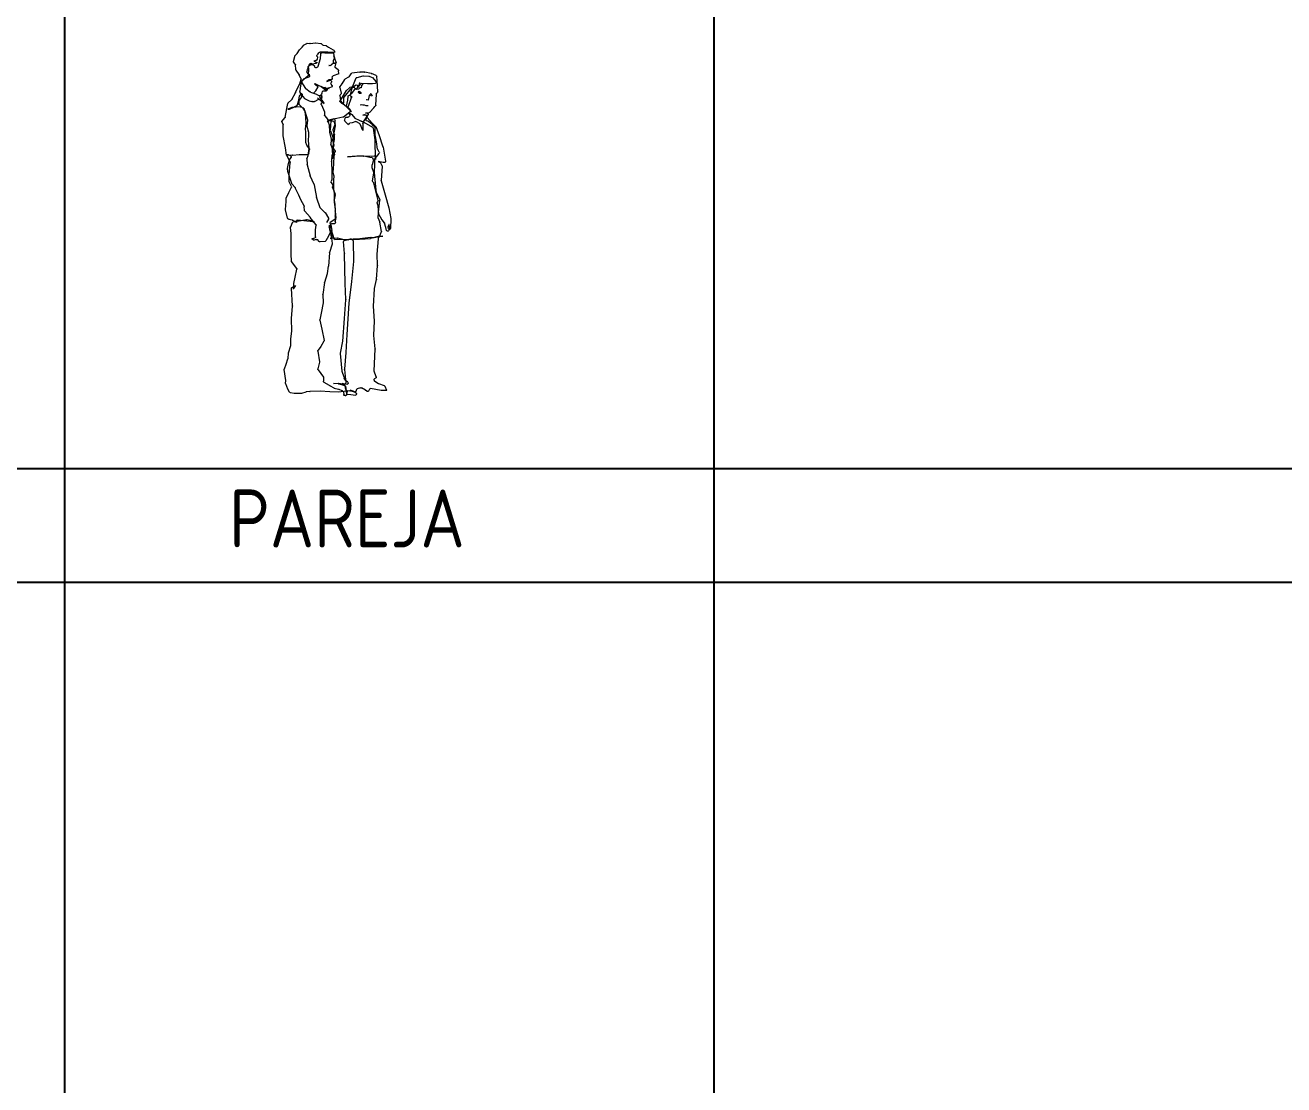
# Model space of a CAD drawing. Header units: millimetres. Extents: x 2198.5 to 2287.8, y 1208.8 to 1298.1.
# Drawn here: x 2231.86 to 2238.37, y 1281.89 to 1287.37 of the extents above; entities that cross this region are included whole.
import ezdxf

# ---------------------------------------------------------------- set-up
doc = ezdxf.new("R2010")
doc.units = ezdxf.units.MM
doc.layers.add('2', color=7, linetype='Continuous')
doc.layers.add('Amarillo', color=2, linetype='Continuous', lineweight=20)
doc.styles.add('ARCHQUICK', font='ARCHQUIK.SHX')

# ---------------------------------------------------------------- blocks, each defined once
blk = doc.blocks.new('Esc.hum-alzado02')
for p, q in [((0.0614, 1.6533), (0.052, 1.6465)), ((0.0764, 1.6559), (0.0637, 1.6543)), ((0.0848, 1.6627), (0.0792, 1.6573)), ((0.1103, 1.6672), (0.0876, 1.6641)), ((0.1369, 1.6633), (0.1118, 1.6672)), ((0.1504, 1.6646), (0.1382, 1.6633)), ((0.1652, 1.6579), (0.1532, 1.6641)), ((0.1738, 1.6467), (0.167, 1.6564)), ((0.0144, 1.5722), (0.0262, 1.6063)), ((0.0228, 1.5986), (0.0271, 1.6191)), ((0.0272, 1.5855), (0.023, 1.5956)), ((0.0238, 1.6285), (0.0239, 1.6222)), ((0.0239, 1.6222), (0.0251, 1.6229)), ((0.0299, 1.6348), (0.0265, 1.633)), ((0.0271, 1.6191), (0.0271, 1.6191)), ((0.0271, 1.6191), (0.0284, 1.6178)), ((0.0284, 1.6178), (0.0333, 1.6178)), ((0.0291, 1.6233), (0.0355, 1.6213)), ((0.0514, 1.6462), (0.03, 1.6348)), ((0.0333, 1.6178), (0.0677, 1.6183)), ((0.0374, 1.6211), (0.0551, 1.6226)), ((0.0554, 1.6226), (0.0785, 1.623)), ((0.068, 1.6183), (0.083, 1.6196)), ((0.0785, 1.623), (0.0913, 1.6231)), ((0.0884, 1.615), (0.0901, 1.5923)), ((0.0903, 1.5912), (0.1009, 1.5562)), ((0.0942, 1.6223), (0.0967, 1.6205)), ((0.0979, 1.6195), (0.1049, 1.6103)), ((0.1029, 1.5983), (0.1039, 1.5919)), ((0.1053, 1.6048), (0.1035, 1.6015)), ((0.1865, 1.6343), (0.1744, 1.646)), ((0.1981, 1.6173), (0.1871, 1.6335)), ((0.2084, 1.6056), (0.1985, 1.6168)), ((0.2153, 1.5788), (0.2095, 1.6034)), ((0.0033, 1.5228), (0.0043, 1.5363)), ((0.0063, 1.5399), (0.019, 1.5493)), ((0.0208, 1.5547), (0.0151, 1.575)), ((0.0151, 1.575), (0.0218, 1.5708)), ((0.024, 1.5701), (0.0323, 1.5692)), ((0.0277, 1.5755), (0.0276, 1.5836)), ((0.0375, 1.5639), (0.0292, 1.5719)), ((0.0353, 1.5677), (0.0421, 1.5609)), ((0.0498, 1.5612), (0.0402, 1.5626)), ((0.0484, 1.5602), (0.0498, 1.5612)), ((0.1033, 1.5533), (0.1084, 1.5505)), ((0.1199, 1.581), (0.1043, 1.5745)), ((0.1043, 1.5745), (0.1098, 1.5707)), ((0.1048, 1.5896), (0.1081, 1.5853)), ((0.1108, 1.5835), (0.1199, 1.581)), ((0.1117, 1.5699), (0.125, 1.5672)), ((0.1158, 1.5558), (0.1268, 1.5649)), ((0.1158, 1.555), (0.1158, 1.5558)), ((0.125, 1.5672), (0.1325, 1.5698)), ((0.125, 1.5672), (0.125, 1.5672)), ((0.1326, 1.5653), (0.1439, 1.5583)), ((0.1363, 1.5695), (0.139, 1.5682)), ((0.1414, 1.5656), (0.1503, 1.543)), ((0.1442, 1.5459), (0.1459, 1.5146)), ((0.146, 1.5526), (0.1444, 1.5477)), ((0.1506, 1.5419), (0.1521, 1.5308)), ((0.1887, 1.5182), (0.2031, 1.5389)), ((0.2039, 1.5415), (0.2052, 1.5633)), ((0.2066, 1.5665), (0.214, 1.5741)), ((-0.1778, 1.4638), (-0.1768, 1.4905)), ((-0.1768, 1.4909), (-0.1743, 1.5099)), ((-0.1714, 1.5138), (-0.1496, 1.5235)), ((-0.1627, 1.4952), (-0.1709, 1.4851)), ((-0.1677, 1.477), (-0.155, 1.4754)), ((-0.154, 1.5042), (-0.1624, 1.4955)), ((-0.1543, 1.4753), (-0.1309, 1.4757)), ((-0.1385, 1.511), (-0.1523, 1.5053)), ((-0.1484, 1.5239), (-0.1181, 1.5291)), ((-0.1118, 1.5118), (-0.1367, 1.5114)), ((-0.1309, 1.4757), (-0.1018, 1.4761)), ((-0.1174, 1.5292), (-0.0962, 1.5295)), ((-0.0821, 1.5052), (-0.1106, 1.5117)), ((-0.098, 1.4743), (-0.0836, 1.4575)), ((-0.0954, 1.5294), (-0.0572, 1.5241)), ((-0.0682, 1.4798), (-0.0787, 1.5024)), ((-0.0587, 1.4568), (-0.0681, 1.4796)), ((-0.0537, 1.5219), (-0.0442, 1.5075)), ((-0.0424, 1.5059), (-0.0255, 1.4966)), ((-0.0238, 1.495), (-0.0104, 1.4757)), ((-0.0103, 1.4755), (-0.0018, 1.4619)), ((0.0275, 1.5142), (0.0015, 1.5228)), ((0.0015, 1.5228), (0.0033, 1.5228)), ((0.0349, 1.5076), (0.0294, 1.513)), ((0.0334, 1.5013), (0.0349, 1.5076)), ((0.0344, 1.4676), (0.0393, 1.4735)), ((0.0349, 1.5076), (0.0349, 1.5076)), ((0.0396, 1.4794), (0.0376, 1.4824)), ((0.0414, 1.4952), (0.0384, 1.4951)), ((0.0409, 1.4901), (0.0438, 1.4906)), ((0.0521, 1.4953), (0.0414, 1.4952)), ((0.0453, 1.4911), (0.0475, 1.4922)), ((0.0459, 1.4907), (0.0521, 1.4953)), ((0.0585, 1.486), (0.0459, 1.4907)), ((0.0534, 1.4913), (0.0585, 1.486)), ((0.141, 1.5171), (0.1397, 1.5124)), ((0.1504, 1.5263), (0.1426, 1.5195)), ((0.1431, 1.5063), (0.1627, 1.5003)), ((0.1477, 1.5109), (0.1767, 1.4876)), ((0.1644, 1.4994), (0.1746, 1.491)), ((0.1758, 1.4802), (0.1705, 1.4708)), ((0.1764, 1.4872), (0.1764, 1.4828)), ((0.1785, 1.4845), (0.1831, 1.4551)), ((0.1858, 1.4757), (0.1799, 1.4971)), ((0.1802, 1.5006), (0.1883, 1.5175)), ((0.1988, 1.4492), (0.1862, 1.4749)), ((-0.179, 1.4375), (-0.1778, 1.4638)), ((-0.1756, 1.4325), (-0.1761, 1.4328)), ((-0.1727, 1.4263), (-0.1728, 1.428)), ((-0.1703, 1.3749), (-0.1727, 1.4261)), ((-0.0836, 1.4575), (-0.0853, 1.4634)), ((-0.0773, 1.4686), (-0.0582, 1.4526)), ((-0.0721, 1.4543), (-0.0697, 1.4582)), ((-0.0555, 1.4274), (-0.0719, 1.4486)), ((-0.0648, 1.4604), (-0.0492, 1.4582)), ((-0.0518, 1.4184), (-0.0596, 1.4139)), ((-0.0596, 1.4139), (-0.0562, 1.4118)), ((-0.0213, 1.4127), (-0.0579, 1.4555)), ((-0.0566, 1.4501), (-0.0495, 1.4241)), ((-0.0431, 1.42), (-0.054, 1.4261)), ((-0.0466, 1.457), (-0.0324, 1.4444)), ((-0.0388, 1.3988), (-0.0406, 1.4161)), ((-0.0314, 1.4433), (-0.0031, 1.3963)), ((-0.0013, 1.458), (-0.0084, 1.4316)), ((-0.0053, 1.4256), (-0.0051, 1.4255)), ((-0.0019, 1.4204), (-0.0041, 1.3975)), ((0.0324, 1.4623), (0.0334, 1.4658)), ((0.0495, 1.4569), (0.0324, 1.4623)), ((0.0572, 1.4462), (0.0523, 1.4546)), ((0.0689, 1.4571), (0.0572, 1.4499)), ((0.0572, 1.4499), (0.0616, 1.4427)), ((0.0586, 1.4445), (0.0689, 1.4571)), ((0.0645, 1.4409), (0.0588, 1.4446)), ((0.0601, 1.4517), (0.0689, 1.4589)), ((0.0675, 1.4481), (0.0601, 1.4517)), ((0.0616, 1.4427), (0.0851, 1.4625)), ((0.0851, 1.4625), (0.0675, 1.4481)), ((0.0713, 1.4418), (0.07, 1.441)), ((0.0941, 1.4144), (0.0725, 1.3845)), ((0.0812, 1.4331), (0.0788, 1.4395)), ((0.0827, 1.4282), (0.0813, 1.4328)), ((0.0819, 1.4117), (0.0822, 1.4155)), ((0.0912, 1.4199), (0.0843, 1.4258)), ((0.0911, 1.4182), (0.0941, 1.4144)), ((0.0941, 1.4144), (0.0941, 1.4144)), ((0.106, 1.4254), (0.0972, 1.4196)), ((0.1357, 1.4367), (0.107, 1.4259)), ((0.1574, 1.4524), (0.1369, 1.4373)), ((0.1702, 1.4704), (0.1585, 1.4536)), ((0.173, 1.4172), (0.1627, 1.4055)), ((0.1741, 1.4242), (0.1742, 1.4206)), ((0.1841, 1.4344), (0.1761, 1.4282)), ((0.1834, 1.4331), (0.1782, 1.4149)), ((0.1822, 1.4237), (0.181, 1.4261)), ((0.1823, 1.4237), (0.1822, 1.4237)), ((0.1825, 1.4324), (0.1834, 1.4331)), ((0.1831, 1.455), (0.186, 1.4393)), ((0.1901, 1.3991), (0.1873, 1.4194)), ((0.2053, 1.4337), (0.1989, 1.4489)), ((0.2229, 1.4013), (0.2055, 1.4332)), ((-0.1658, 1.3687), (-0.1688, 1.3715)), ((-0.1607, 1.3624), (-0.1654, 1.3683)), ((-0.1427, 1.342), (-0.1605, 1.3622)), ((-0.0325, 1.37), (-0.0555, 1.3432)), ((-0.0555, 1.3432), (-0.0339, 1.3654)), ((-0.0541, 1.4091), (-0.041, 1.3682)), ((-0.0422, 1.3632), (-0.0503, 1.3549)), ((-0.0326, 1.3699), (-0.0387, 1.3983)), ((-0.0171, 1.381), (-0.0316, 1.3708)), ((-0.0198, 1.3865), (-0.0201, 1.4096)), ((-0.0053, 1.3947), (-0.0162, 1.3819)), ((-0.004, 1.3901), (-0.0113, 1.383)), ((0.0847, 1.3774), (0.0704, 1.3446)), ((0.1035, 1.41), (0.0712, 1.3813)), ((0.0712, 1.3813), (0.0767, 1.3864)), ((0.0725, 1.3845), (0.0782, 1.3874)), ((0.0792, 1.3881), (0.1035, 1.41)), ((0.0851, 1.3828), (0.0852, 1.3795)), ((0.0992, 1.4019), (0.0853, 1.4067)), ((0.114, 1.3933), (0.0992, 1.4019)), ((0.0992, 1.4019), (0.0992, 1.4019)), ((0.1278, 1.3916), (0.1161, 1.3926)), ((0.1413, 1.3962), (0.13, 1.3919)), ((0.1608, 1.4041), (0.1415, 1.3962)), ((0.1585, 1.3341), (0.1638, 1.3566)), ((0.1734, 1.3635), (0.1631, 1.3487)), ((0.1665, 1.3599), (0.18, 1.3666)), ((0.1889, 1.3784), (0.174, 1.3643)), ((0.1791, 1.4104), (0.1891, 1.3983)), ((0.1826, 1.3671), (0.2032, 1.3657)), ((0.1902, 1.3952), (0.1904, 1.3821)), ((0.1963, 1.3785), (0.1903, 1.3983)), ((0.209, 1.3679), (0.1981, 1.3759)), ((0.2032, 1.3657), (0.2212, 1.3647)), ((0.2337, 1.3572), (0.21, 1.3674)), ((0.2228, 1.3643), (0.241, 1.3569)), ((0.2394, 1.3862), (0.224, 1.4)), ((0.241, 1.3569), (0.2358, 1.3568)), ((0.2459, 1.3601), (0.2409, 1.3835)), ((0.2538, 1.3177), (0.2459, 1.36)), ((-0.1292, 1.3182), (-0.1532, 1.2904)), ((-0.1532, 1.284), (-0.1356, 1.2991)), ((-0.1213, 1.3378), (-0.1396, 1.3404)), ((-0.1162, 1.3013), (-0.1337, 1.33)), ((-0.1333, 1.3002), (-0.127, 1.3015)), ((-0.1295, 1.3377), (-0.1213, 1.3378)), ((-0.1258, 1.312), (-0.1289, 1.3214)), ((-0.1257, 1.3262), (-0.1283, 1.3196)), ((-0.1254, 1.3278), (-0.119, 1.3295)), ((-0.1245, 1.3099), (-0.1245, 1.31)), ((-0.1099, 1.3285), (-0.1206, 1.3294)), ((-0.117, 1.3296), (-0.1099, 1.3285)), ((-0.1027, 1.3003), (-0.1111, 1.299)), ((-0.0896, 1.3068), (-0.1012, 1.3008)), ((-0.0942, 1.2888), (-0.0801, 1.2977)), ((-0.0745, 1.3131), (-0.0893, 1.3069)), ((-0.0759, 1.2983), (-0.0595, 1.293)), ((-0.0725, 1.3144), (-0.0733, 1.3138)), ((-0.0572, 1.3319), (-0.0718, 1.3151)), ((-0.0442, 1.3402), (-0.056, 1.3328)), ((-0.0515, 1.3497), (-0.0497, 1.3447)), ((-0.048, 1.3424), (-0.0184, 1.3194)), ((-0.0479, 1.3293), (-0.0442, 1.3402)), ((-0.0423, 1.3198), (-0.0467, 1.3241)), ((-0.0421, 1.2824), (-0.0254, 1.3008)), ((-0.032, 1.3184), (-0.0387, 1.3183)), ((-0.0243, 1.3056), (-0.0271, 1.3149)), ((-0.0163, 1.3184), (0.0125, 1.3128)), ((0.0128, 1.3128), (0.0219, 1.3116)), ((0.0245, 1.2963), (0.0198, 1.2814)), ((0.0206, 1.2873), (0.0204, 1.3048)), ((0.0222, 1.3116), (0.0312, 1.31)), ((0.0237, 1.3096), (0.0297, 1.3117)), ((0.0454, 1.3035), (0.0282, 1.2997)), ((0.0297, 1.3117), (0.0297, 1.3111)), ((0.0318, 1.3098), (0.0495, 1.3042)), ((0.0353, 1.3062), (0.0355, 1.3062)), ((0.0412, 1.3015), (0.043, 1.2578)), ((0.0581, 1.2978), (0.0489, 1.303)), ((0.0547, 1.3051), (0.049, 1.2842)), ((0.0511, 1.3034), (0.0581, 1.2978)), ((0.0548, 1.307), (0.0548, 1.3065)), ((0.0689, 1.3247), (0.0561, 1.3104)), ((0.07, 1.3426), (0.0702, 1.3281)), ((0.1491, 1.3042), (0.1528, 1.2782)), ((0.1625, 1.3474), (0.1493, 1.3064)), ((0.1559, 1.2902), (0.1569, 1.3165)), ((0.1569, 1.3168), (0.1584, 1.3334)), ((0.27, 1.2995), (0.2551, 1.3152)), ((0.2631, 1.2847), (0.27, 1.2995)), ((0.27, 1.2995), (0.27, 1.2995)), ((-0.1839, 1.2378), (-0.2036, 1.1801)), ((-0.1722, 1.2702), (-0.1839, 1.2379)), ((-0.1534, 1.2902), (-0.1711, 1.2719)), ((-0.1669, 1.2372), (-0.1673, 1.269)), ((-0.1665, 1.2133), (-0.1609, 1.2567)), ((-0.1657, 1.2728), (-0.1533, 1.2839)), ((-0.1608, 1.2572), (-0.1584, 1.2675)), ((-0.1561, 1.2707), (-0.116, 1.294)), ((-0.1085, 1.2895), (-0.1091, 1.2704)), ((-0.1091, 1.2702), (-0.1089, 1.2564)), ((-0.1089, 1.2564), (-0.0961, 1.2865)), ((-0.059, 1.2929), (-0.0478, 1.2906)), ((-0.0443, 1.2876), (-0.0421, 1.2824)), ((0.0196, 1.2789), (0.0327, 1.2126)), ((0.0298, 1.2614), (0.0209, 1.2857)), ((0.0234, 1.2149), (0.0231, 1.2368)), ((0.0234, 1.2385), (0.0299, 1.2581)), ((0.0427, 1.2558), (0.0283, 1.2169)), ((0.0462, 1.2489), (0.0393, 1.2153)), ((0.0489, 1.2833), (0.0463, 1.2495)), ((0.1453, 1.2468), (0.1455, 1.2333)), ((0.1527, 1.2762), (0.1455, 1.2481)), ((0.1594, 1.2623), (0.156, 1.2894)), ((0.1572, 1.2027), (0.1578, 1.2505)), ((0.1579, 1.2512), (0.1593, 1.2609)), ((0.2634, 1.2322), (0.2627, 1.2825)), ((-0.2038, 1.1794), (-0.2153, 1.1125)), ((-0.1783, 1.1697), (-0.1727, 1.2035)), ((-0.1727, 1.2035), (-0.167, 1.2363)), ((-0.1683, 1.1207), (-0.1665, 1.2127)), ((0.0333, 1.1697), (0.0236, 1.2139)), ((0.0271, 1.1896), (0.0304, 1.1674)), ((0.0326, 1.2102), (0.0272, 1.1917)), ((0.028, 1.2147), (0.0314, 1.1786)), ((0.0377, 1.1812), (0.0291, 1.1603)), ((0.0405, 1.19), (0.0379, 1.1816)), ((0.0392, 1.2139), (0.0408, 1.1918)), ((0.1413, 1.1719), (0.152, 1.1874)), ((0.1443, 1.1908), (0.1433, 1.174)), ((0.1471, 1.2107), (0.1444, 1.1912)), ((0.1455, 1.233), (0.1471, 1.2118)), ((0.1527, 1.1887), (0.1569, 1.2012)), ((0.253, 1.1751), (0.2633, 1.2312)), ((-0.1861, 1.1547), (-0.1788, 1.1682)), ((-0.1663, 1.1252), (-0.1856, 1.1492)), ((-0.1672, 1.1329), (-0.1683, 1.1207)), ((-0.1649, 1.0969), (-0.1652, 1.1221)), ((-0.1499, 1.1366), (-0.1619, 1.1374)), ((-0.1597, 1.1175), (-0.1569, 1.1255)), ((-0.1529, 1.1289), (-0.1418, 1.1304)), ((-0.0917, 1.1374), (-0.1496, 1.1366)), ((-0.1414, 1.1305), (-0.1141, 1.137)), ((-0.1128, 1.1371), (-0.0808, 1.1358)), ((-0.0368, 1.1333), (-0.0913, 1.1374)), ((-0.0807, 1.1358), (-0.0368, 1.1333)), ((0.0307, 1.1754), (0.0206, 1.1601)), ((0.0219, 1.1533), (0.0333, 1.1451)), ((0.0238, 1.1451), (0.0259, 1.1373)), ((0.0259, 1.1373), (0.0259, 1.1373)), ((0.0259, 1.1373), (0.0282, 1.1015)), ((0.0292, 1.1518), (0.0272, 1.1512)), ((0.0273, 1.1334), (0.0306, 1.1484)), ((0.0287, 1.1583), (0.029, 1.139)), ((0.0301, 1.1361), (0.0373, 1.1267)), ((0.0304, 1.1674), (0.0304, 1.1674)), ((0.0304, 1.1674), (0.0327, 1.1577)), ((0.0307, 1.1488), (0.0334, 1.1679)), ((0.0373, 1.1267), (0.0316, 1.1273)), ((0.0354, 1.1414), (0.0375, 1.1114)), ((0.1431, 1.1484), (0.1404, 1.1684)), ((0.1433, 1.173), (0.1481, 1.1396)), ((0.1499, 1.144), (0.1481, 1.144)), ((0.1484, 1.1386), (0.1529, 1.1263)), ((0.1873, 1.1446), (0.1499, 1.144)), ((0.1532, 1.1241), (0.1507, 1.0974)), ((0.2187, 1.1419), (0.1878, 1.1446)), ((0.2441, 1.1423), (0.2192, 1.1419)), ((0.2334, 1.1188), (0.2266, 1.131)), ((0.2289, 1.138), (0.2368, 1.1417)), ((0.2313, 1.1102), (0.2469, 1.1398)), ((0.2389, 1.1422), (0.2441, 1.1423)), ((0.2474, 1.1413), (0.253, 1.1751)), ((-0.2096, 1.1067), (-0.204, 1.1076)), ((-0.204, 1.1076), (-0.1808, 1.1111)), ((-0.1992, 1.0905), (-0.1952, 1.022)), ((-0.1922, 1.1046), (-0.1986, 1.0933)), ((-0.1808, 1.1111), (-0.19, 1.1067)), ((-0.1696, 0.9935), (-0.1644, 1.0609)), ((-0.1644, 1.0613), (-0.1649, 1.0969)), ((-0.1607, 1.0606), (-0.1526, 1.0821)), ((-0.1539, 1.0976), (-0.1596, 1.1142)), ((-0.1523, 1.0844), (-0.1536, 1.0965)), ((0.0282, 1.1015), (0.0299, 1.0779)), ((0.0299, 1.0777), (0.0318, 1.0619)), ((0.0375, 1.1108), (0.035, 1.0641)), ((0.035, 1.0638), (0.0355, 1.0285)), ((0.1505, 1.0966), (0.1371, 1.0438)), ((0.223, 1.0092), (0.2419, 1.0647)), ((0.236, 1.0497), (0.2308, 1.1074)), ((0.2383, 1.1029), (0.2338, 1.1178)), ((0.2435, 1.0785), (0.2384, 1.1025)), ((0.2421, 1.0656), (0.2435, 1.0769)), ((-0.1954, 1.0204), (-0.213, 0.9552)), ((-0.1807, 0.9295), (-0.1611, 1.0101)), ((-0.1548, 1.0191), (-0.161, 1.058)), ((-0.1585, 1.0134), (-0.1575, 1.0139)), ((0.026, 1.0422), (0.0275, 1.0264)), ((0.0316, 1.0597), (0.0263, 1.0442)), ((0.0275, 1.026), (0.0281, 0.984)), ((0.0389, 1.0131), (0.0314, 1.0007)), ((0.0358, 1.0269), (0.0394, 1.0175)), ((0.1187, 1.002), (0.1146, 0.985)), ((0.1296, 1.0258), (0.119, 1.0029)), ((0.1369, 1.0431), (0.1297, 1.026)), ((0.2076, 0.9898), (0.2221, 1.0077)), ((0.2242, 0.9945), (0.2346, 1.0157)), ((0.2351, 1.0177), (0.236, 1.0491)), ((-0.213, 0.955), (-0.2309, 0.8955)), ((-0.1883, 0.9335), (-0.1741, 0.963)), ((-0.1736, 0.9645), (-0.1697, 0.9932)), ((0.0194, 0.9556), (0.0242, 0.9329)), ((0.032, 0.9907), (0.0196, 0.9585)), ((0.0253, 0.9614), (0.0245, 0.9211)), ((0.0281, 0.9833), (0.0253, 0.9619)), ((0.0314, 0.9954), (0.0315, 0.9953)), ((0.107, 0.9423), (0.0912, 0.8965)), ((0.1146, 0.9847), (0.1072, 0.9431)), ((0.1813, 0.9328), (0.1902, 0.9545)), ((0.1904, 0.9548), (0.207, 0.9889)), ((0.2242, 0.9939), (0.2242, 0.9945)), ((0.2372, 0.9665), (0.2248, 0.9917)), ((0.2483, 0.9425), (0.2372, 0.9664)), ((-0.231, 0.895), (-0.2409, 0.8442)), ((-0.1819, 0.8743), (-0.1888, 0.9307)), ((-0.1847, 0.8643), (-0.181, 0.9035)), ((-0.1808, 0.9045), (-0.1769, 0.9175)), ((-0.1775, 0.9217), (-0.18, 0.9255)), ((0.0245, 0.9206), (0.0201, 0.8866)), ((0.0201, 0.8859), (0.0205, 0.857)), ((0.0215, 0.9112), (0.0202, 0.8801)), ((0.0243, 0.9312), (0.0216, 0.9116)), ((0.0899, 0.8945), (0.0679, 0.8736)), ((0.1632, 0.8824), (0.1645, 0.9016)), ((0.1652, 0.9037), (0.1811, 0.9323)), ((0.243, 0.8462), (0.2525, 0.8857)), ((0.249, 0.9243), (0.2488, 0.9405)), ((0.2526, 0.8873), (0.249, 0.9239)), ((-0.241, 0.8429), (-0.2384, 0.798)), ((-0.2106, 0.8241), (-0.199, 0.839)), ((-0.1986, 0.8395), (-0.1854, 0.8622)), ((-0.196, 0.7842), (-0.1894, 0.8279)), ((-0.189, 0.8293), (-0.1819, 0.8447)), ((-0.1814, 0.8469), (-0.1818, 0.8737)), ((0.0202, 0.8799), (0.0178, 0.8469)), ((0.0195, 0.8294), (0.019, 0.8263)), ((0.0193, 0.8452), (0.0196, 0.8303)), ((0.0205, 0.8564), (0.0194, 0.8458)), ((0.0198, 0.8425), (0.0447, 0.8239)), ((0.052, 0.8422), (0.0604, 0.8259)), ((0.067, 0.8725), (0.0521, 0.847)), ((0.1103, 0.8171), (0.1366, 0.8502)), ((0.1236, 0.8326), (0.1168, 0.8281)), ((0.1168, 0.8281), (0.137, 0.8302)), ((0.1515, 0.8396), (0.1253, 0.8333)), ((0.1368, 0.8504), (0.162, 0.8795)), ((0.137, 0.8302), (0.1973, 0.8366)), ((0.1794, 0.8353), (0.1535, 0.8396)), ((0.2161, 0.83), (0.1795, 0.8352)), ((0.2016, 0.8262), (0.2095, 0.8312)), ((0.2027, 0.8304), (0.2016, 0.8262)), ((0.2096, 0.8312), (0.2195, 0.8372)), ((0.2283, 0.8057), (0.22, 0.8268)), ((0.2211, 0.8378), (0.2376, 0.841)), ((0.2358, 0.8423), (0.2382, 0.8424)), ((0.2376, 0.841), (0.2358, 0.8423)), ((-0.2312, 0.8168), (-0.2338, 0.7966)), ((-0.2275, 0.8061), (-0.233, 0.8168)), ((-0.233, 0.8168), (-0.2312, 0.8168)), ((-0.233, 0.7933), (-0.2294, 0.7877)), ((-0.2286, 0.7969), (-0.2271, 0.8024)), ((-0.2204, 0.7893), (-0.2171, 0.803)), ((-0.2171, 0.8033), (-0.2114, 0.8225)), ((-0.1866, 0.7599), (-0.1957, 0.7815)), ((0.0239, 0.8205), (0.0372, 0.8207)), ((0.0389, 0.7925), (0.0264, 0.7507)), ((0.0305, 0.7594), (0.0461, 0.8011)), ((0.0386, 0.8076), (0.0358, 0.7893)), ((0.0358, 0.7893), (0.0389, 0.7925)), ((0.0451, 0.7904), (0.0377, 0.7517)), ((0.0447, 0.8239), (0.0389, 0.8086)), ((0.0422, 0.8163), (0.0451, 0.792)), ((0.048, 0.8041), (0.0439, 0.7816)), ((0.0443, 0.7785), (0.0519, 0.7631)), ((0.0447, 0.8239), (0.0447, 0.8239)), ((0.0464, 0.8029), (0.0462, 0.8132)), ((0.0462, 0.8132), (0.0479, 0.8062)), ((0.1124, 0.7926), (0.1093, 0.8133)), ((0.1117, 0.7595), (0.1124, 0.7917)), ((0.2257, 0.676), (0.226, 0.7748)), ((0.2261, 0.7752), (0.2286, 0.8034)), ((-0.1841, 0.7628), (-0.2022, 0.7626)), ((-0.2022, 0.7626), (-0.1789, 0.758)), ((-0.1824, 0.7526), (-0.1863, 0.7594)), ((-0.146, 0.7523), (-0.1827, 0.7626)), ((-0.1759, 0.6786), (-0.1818, 0.7505)), ((-0.1787, 0.758), (-0.1617, 0.7552)), ((-0.1609, 0.7551), (-0.1476, 0.7553)), ((-0.1472, 0.7553), (-0.1331, 0.7541)), ((-0.1206, 0.7494), (-0.1452, 0.7521)), ((-0.133, 0.7541), (-0.0831, 0.7486)), ((-0.094, 0.7484), (-0.1203, 0.7494)), ((-0.0391, 0.7461), (-0.094, 0.7484)), ((-0.0825, 0.7486), (-0.0645, 0.7489)), ((-0.0639, 0.7412), (-0.0656, 0.6438)), ((-0.0635, 0.7488), (-0.0413, 0.7444)), ((-0.055, 0.7493), (-0.0615, 0.7454)), ((-0.0227, 0.7425), (-0.0512, 0.7498)), ((-0.0399, 0.7443), (-0.016, 0.7464)), ((0.003, 0.748), (-0.0386, 0.7461)), ((-0.024, 0.6806), (-0.019, 0.7372)), ((-0.0151, 0.7465), (0.0087, 0.7529)), ((0.0213, 0.7472), (0.0035, 0.748)), ((0.0102, 0.753), (0.044, 0.7518)), ((0.0377, 0.7535), (0.0338, 0.7277)), ((0.0339, 0.7254), (0.0466, 0.6851)), ((0.044, 0.7518), (0.0347, 0.7527)), ((0.0377, 0.7517), (0.0377, 0.7535)), ((0.0519, 0.763), (0.0635, 0.7406)), ((0.0675, 0.7379), (0.0907, 0.7357)), ((0.0947, 0.7372), (0.1033, 0.746)), ((0.1083, 0.7473), (0.1186, 0.7442)), ((0.1287, 0.7498), (0.115, 0.7547)), ((0.1233, 0.7452), (0.1287, 0.7498)), ((-0.1782, 0.6248), (-0.1759, 0.6779)), ((-0.0265, 0.5407), (-0.024, 0.6802)), ((0.0468, 0.684), (0.0521, 0.6216)), ((0.2248, 0.6462), (0.2257, 0.6759)), ((-0.1729, 0.5607), (-0.1782, 0.6241)), ((-0.0656, 0.6432), (-0.0566, 0.5496)), ((0.0522, 0.6213), (0.0575, 0.5874)), ((0.207, 0.5704), (0.1989, 0.6074)), ((0.1998, 0.6115), (0.2238, 0.6433)), ((-0.1642, 0.517), (-0.1728, 0.5602)), ((-0.0566, 0.5495), (-0.044, 0.4495)), ((-0.0303, 0.4656), (-0.0265, 0.5405)), ((0.0577, 0.5867), (0.0706, 0.5455)), ((0.0708, 0.5447), (0.0777, 0.4891)), ((0.2221, 0.522), (0.2058, 0.5314)), ((0.2058, 0.5314), (0.2147, 0.517)), ((0.2136, 0.5413), (0.207, 0.5703)), ((0.2154, 0.514), (0.2137, 0.5405)), ((-0.1599, 0.4354), (-0.1641, 0.5163)), ((0.0778, 0.4883), (0.0766, 0.4516)), ((0.2154, 0.5144), (0.2154, 0.514)), ((0.2197, 0.436), (0.2246, 0.5173)), ((-0.1637, 0.3645), (-0.1599, 0.4349)), ((-0.044, 0.4492), (-0.0398, 0.3755)), ((-0.0228, 0.3776), (-0.0303, 0.4649)), ((0.0766, 0.4506), (0.0853, 0.4024)), ((0.2237, 0.3763), (0.2197, 0.4353)), ((-0.161, 0.2988), (-0.1637, 0.364)), ((-0.0398, 0.3754), (-0.0343, 0.3021)), ((-0.0163, 0.2713), (-0.0228, 0.3774)), ((0.0918, 0.3687), (0.0833, 0.3271)), ((0.0853, 0.4023), (0.0918, 0.3708)), ((0.2232, 0.3199), (0.2237, 0.3759)), ((-0.1663, 0.2346), (-0.161, 0.2981)), ((-0.0342, 0.302), (-0.0299, 0.2175)), ((0.0832, 0.327), (0.0719, 0.2741)), ((0.2268, 0.2809), (0.2232, 0.3194)), ((-0.0049, 0.2154), (-0.0163, 0.2706)), ((0.0725, 0.2705), (0.0874, 0.2458)), ((0.0877, 0.2453), (0.1004, 0.2286)), ((0.2273, 0.2514), (0.2269, 0.2805)), ((0.2384, 0.2169), (0.2275, 0.25)), ((-0.1618, 0.1318), (-0.1664, 0.234)), ((-0.0299, 0.2174), (-0.0239, 0.1395)), ((-0.0129, 0.1305), (-0.0048, 0.2139)), ((0.1014, 0.2248), (0.0932, 0.1745)), ((0.2407, 0.1887), (0.2386, 0.2157)), ((0.2487, 0.1634), (0.2409, 0.1876)), ((-0.171, 0.1037), (-0.1621, 0.1299)), ((-0.0239, 0.1387), (-0.029, 0.0753)), ((-0.0226, 0.1033), (-0.0132, 0.1292)), ((0.1003, 0.1372), (0.075, 0.1026)), ((0.0933, 0.1725), (0.1011, 0.1414)), ((0.2579, 0.1412), (0.2488, 0.163)), ((0.2517, 0.0869), (0.2583, 0.1387)), ((-0.2215, 0.0409), (-0.2136, 0.059)), ((-0.2106, 0.0618), (-0.1835, 0.0707)), ((-0.1823, 0.0713), (-0.1657, 0.0827)), ((-0.1653, 0.0962), (-0.1682, 0.0975)), ((-0.1637, 0.0855), (-0.1624, 0.0903)), ((-0.0392, 0.0784), (-0.0289, 0.0864)), ((-0.0137, 0.0715), (-0.0357, 0.0695)), ((-0.0153, 0.0733), (-0.028, 0.0568)), ((-0.0277, 0.0715), (-0.0273, 0.0711)), ((-0.0275, 0.088), (-0.0219, 0.0983)), ((-0.0255, 0.0617), (0.0046, 0.0716)), ((-0.0219, 0.0983), (-0.0225, 0.0996)), ((-0.0219, 0.0983), (-0.0219, 0.0983)), ((-0.0212, 0.0701), (-0.0153, 0.0733)), ((0.0028, 0.0748), (-0.0132, 0.0716)), ((0.0287, 0.0722), (0.0043, 0.0749)), ((0.0061, 0.0718), (0.0287, 0.0722)), ((0.0438, 0.0613), (0.0263, 0.0522)), ((0.0471, 0.0643), (0.0451, 0.0622)), ((0.0728, 0.0793), (0.0482, 0.0652)), ((0.0741, 0.0992), (0.0753, 0.0841)), ((0.241, 0.047), (0.2514, 0.0713)), ((0.2518, 0.0733), (0.2516, 0.0862)), ((-0.2215, 0.0409), (-0.1956, 0.0394)), ((-0.1943, 0.0395), (-0.1699, 0.0442)), ((-0.1699, 0.0442), (-0.1453, 0.0489)), ((-0.14, 0.0464), (-0.1352, 0.0377)), ((-0.1274, 0.0364), (-0.1219, 0.0414)), ((-0.121, 0.0421), (-0.1029, 0.0522)), ((-0.099, 0.0527), (-0.0831, 0.048)), ((-0.0799, 0.0451), (-0.076, 0.0357)), ((-0.0782, 0.0281), (-0.0654, 0.036)), ((-0.0536, 0.0208), (-0.0751, 0.0189)), ((-0.0701, 0.0328), (-0.0502, 0.0381)), ((-0.0644, 0.0365), (-0.0493, 0.0415)), ((-0.0371, 0.0225), (-0.0535, 0.0208)), ((-0.0484, 0.0382), (0.0056, 0.0329)), ((-0.0339, 0.0211), (-0.0363, 0.0335)), ((-0.0357, 0.037), (-0.0296, 0.0468)), ((-0.0305, 0.0384), (-0.0327, 0.0266)), ((-0.0291, 0.0542), (-0.0304, 0.0388)), ((-0.0264, 0.0163), (-0.0302, 0.0172)), ((-0.0288, 0.0495), (-0.0289, 0.0569)), ((-0.0194, 0.0318), (-0.0203, 0.0208)), ((-0.0123, 0.0397), (-0.0176, 0.0352)), ((0.0036, 0.0466), (-0.011, 0.0405)), ((0.0252, 0.0518), (0.0043, 0.0468)), ((0.0062, 0.0329), (0.0447, 0.0334)), ((0.0451, 0.0334), (0.0903, 0.0372)), ((0.0908, 0.0372), (0.1373, 0.0361)), ((0.1379, 0.036), (0.1561, 0.0333)), ((0.1569, 0.0331), (0.1777, 0.0262)), ((0.1794, 0.0259), (0.2113, 0.0264)), ((0.2121, 0.0265), (0.2294, 0.0294)), ((0.233, 0.032), (0.241, 0.047)), ((0.241, 0.047), (0.241, 0.047))]:
    blk.add_line(p, q)
for points in [[(-0.1107, 1.4773), (-0.1025, 1.4667), (-0.101, 1.4555), (-0.0947, 1.4556), (-0.0884, 1.4494), (-0.0803, 1.4482), (-0.0758, 1.4514), (-0.0709, 1.4514), (-0.0803, 1.4513), (-0.0803, 1.4513), (-0.0899, 1.4619), (-0.0932, 1.4731), (-0.0951, 1.4807)], [(0.1207, 1.4322), (0.1207, 1.4322), (0.1111, 1.4428), (0.0997, 1.4615), (0.109, 1.4666), (0.117, 1.4743), (0.1151, 1.4761), (0.0965, 1.4664), (0.0777, 1.4598), (0.0483, 1.4531), (0.0483, 1.4531)], [(-0.1538, 1.4171), (-0.1521, 1.422), (-0.1521, 1.4234), (-0.1459, 1.4284), (-0.1413, 1.4222), (-0.1458, 1.4203), (-0.1413, 1.4235), (-0.1395, 1.4204), (-0.1361, 1.4048), (-0.1361, 1.4048), (-0.1347, 1.4003), (-0.1347, 1.3985), (-0.1267, 1.4004), (-0.1253, 1.4005)], [(-0.1038, 1.4321), (-0.0989, 1.4304), (-0.0944, 1.4305), (-0.0926, 1.4305), (-0.0895, 1.4355), (-0.0914, 1.4399), (-0.0976, 1.4367), (-0.0976, 1.4367), (-0.1006, 1.429), (-0.0926, 1.4336), (-0.0882, 1.4355)], [(-0.1343, 1.3721), (-0.1249, 1.3722), (-0.1169, 1.3755), (-0.1093, 1.3756), (-0.103, 1.377), (-0.0967, 1.3758)]]:
    blk.add_lwpolyline(points)
for centre, start, end in [((0.0643, 1.6493), 97.34248, 126.13389), ((0.0758, 1.6609), 277.34248, 314.1861), ((0.0883, 1.6591), 97.9477, 134.1861), ((0.111, 1.6623), 81.20295, 97.9477), ((0.1377, 1.6683), 261.20295, 276.17851), ((0.1509, 1.6597), 62.84321, 96.17851), ((0.1629, 1.6535), 35.03838, 62.84321), ((0.0276, 1.5975), 168.17012, 202.27042), ((0.0288, 1.6286), 117.38773, 180.82268), ((0.0276, 1.6186), 72.38773, 120.56756), ((0.0276, 1.6392), 297.38773, 297.85354), ((0.037, 1.6261), 252.38773, 274.9083), ((0.0491, 1.6506), 297.85354, 306.13389), ((0.0555, 1.6176), 90.82268, 94.9083), ((0.0676, 1.6233), 270.82268, 274.63676), ((0.0834, 1.6146), 4.45563, 94.63676), ((0.0951, 1.5927), 184.45563, 196.76808), ((0.0914, 1.6181), 55.83066, 90.82268), ((0.0939, 1.6164), 37.69258, 55.83066), ((0.1078, 1.5991), 150.35714, 188.95278), ((0.1088, 1.5926), 188.95278, 217.07652), ((0.101, 1.6073), 330.35714, 37.69258), ((0.1779, 1.6495), 215.03838, 225.82268), ((0.183, 1.6307), 34.16339, 45.82268), ((0.2022, 1.6201), 214.16339, 221.42398), ((0.2046, 1.6023), 13.16177, 41.42398), ((0.0093, 1.5359), 126.49909, 175.92359), ((0.016, 1.5533), 306.49909, 15.61944), ((0.0245, 1.575), 237.91744, 263.97991), ((0.0226, 1.5836), 0.82268, 22.27042), ((0.0327, 1.5755), 180.82268, 225.82268), ((0.0317, 1.5642), 44.65354, 83.97991), ((0.0409, 1.5675), 225.82268, 261.7324), ((0.0456, 1.5644), 224.65354, 303.29387), ((0.1057, 1.5577), 196.76808, 241.46493), ((0.1121, 1.5883), 217.07652, 254.56248), ((0.1108, 1.5549), 241.46493, 0.82268), ((0.1127, 1.5748), 235.285, 258.48359), ((0.1299, 1.5611), 58.16177, 129.70718), ((0.1341, 1.565), 64.25763, 109.25763), ((0.1368, 1.5637), 21.37873, 64.25763), ((0.1412, 1.5541), 342.38773, 58.16177), ((0.1492, 1.5462), 162.38773, 183.05386), ((0.1456, 1.5412), 7.9477, 21.37873), ((0.1472, 1.5301), 310.85294, 7.9477), ((0.1989, 1.5418), 325.285, 356.73706), ((0.2102, 1.563), 135.82268, 176.73706), ((0.2104, 1.5776), 315.82268, 13.16177), ((-0.1718, 1.4903), 172.69258, 177.96028), ((-0.1694, 1.5093), 114.02127, 172.69258), ((-0.167, 1.482), 140.72177, 262.69258), ((-0.1588, 1.492), 135.82268, 140.72177), ((-0.1543, 1.4803), 262.69258, 270.82268), ((-0.1504, 1.5007), 112.62409, 135.82268), ((-0.1476, 1.519), 99.75327, 114.02127), ((-0.1366, 1.5064), 90.82268, 112.62409), ((-0.1173, 1.5242), 90.82268, 99.75327), ((-0.1117, 1.5068), 77.17226, 90.82268), ((-0.1018, 1.4711), 40.62825, 90.82268), ((-0.0961, 1.5245), 82.07652, 90.82268), ((-0.0833, 1.5003), 24.88003, 77.17226), ((-0.0728, 1.4777), 22.43746, 24.88003), ((-0.0579, 1.5192), 33.48359, 82.07652), ((-0.04, 1.5103), 213.48359, 241.0778), ((-0.0279, 1.4922), 34.79922, 61.0778), ((-0.0145, 1.4729), 31.78644, 34.79922), ((0.0259, 1.5094), 45.82268, 71.53263), ((0.0383, 1.5001), 166.78644, 270.82268), ((0.0418, 1.4852), 99.91296, 213.55791), ((0.0354, 1.4767), 320.22139, 33.55791), ((0.043, 1.4955), 279.91296, 297.38773), ((0.0498, 1.4878), 44.1861, 117.38773), ((0.1446, 1.5111), 164.56248, 253.00379), ((0.1458, 1.5158), 130.85294, 164.56248), ((0.1509, 1.5148), 183.05386, 231.09658), ((0.1612, 1.4956), 50.22139, 73.00379), ((0.1714, 1.4871), 0.82268, 50.22139), ((0.1714, 1.4827), 330.56624, 0.82268), ((0.1735, 1.4837), 8.95278, 51.09658), ((0.1847, 1.4985), 154.25763, 195.61944), ((0.1907, 1.4771), 195.61944, 206.21059), ((0.1928, 1.5154), 145.285, 154.25763), ((-0.174, 1.4373), 177.35445, 244.25763), ((-0.1827, 1.464), 357.35445, 357.96028), ((-0.1778, 1.428), 0.82268, 64.25763), ((-0.1677, 1.4264), 180.82268, 182.74786), ((-0.0805, 1.4648), 50.02804, 196.76808), ((-0.0679, 1.4516), 147.13261, 217.69258), ((-0.0655, 1.4555), 81.98087, 147.13261), ((-0.0541, 1.4587), 202.43746, 220.57241), ((-0.0614, 1.4488), 15.24345, 50.02804), ((-0.0515, 1.4304), 217.69258, 240.68129), ((-0.0544, 1.4228), 300.07151, 15.24345), ((-0.0499, 1.4533), 48.38645, 81.98087), ((-0.0456, 1.4156), 5.90229, 60.68129), ((-0.0357, 1.4407), 31.04813, 48.38645), ((-0.0036, 1.4303), 164.77368, 249.57218), ((-0.0069, 1.4208), 354.48249, 69.57218), ((-0.0061, 1.4593), 344.77368, 31.78644), ((0.0382, 1.4644), 140.22139, 164.12344), ((0.048, 1.4521), 30.07151, 72.38773), ((0.0615, 1.4488), 210.07151, 237.13261), ((0.0672, 1.4451), 237.13261, 304.51275), ((0.0742, 1.4377), 20.4765, 124.51275), ((0.0765, 1.4314), 16.76808, 20.4765), ((0.0872, 1.4151), 37.69258, 175.85294), ((0.0875, 1.4296), 196.76808, 229.63676), ((0.0944, 1.4237), 229.63676, 303.55791), ((0.1087, 1.4213), 110.53066, 123.55791), ((0.1339, 1.4414), 290.53066, 306.36036), ((0.1544, 1.4565), 306.36036, 325.14627), ((0.1661, 1.4732), 325.14627, 330.56624), ((0.1692, 1.4205), 318.73352, 0.82268), ((0.1791, 1.4243), 127.69258, 180.82268), ((0.183, 1.4136), 163.89517, 219.48249), ((0.1854, 1.4284), 125.8147, 207.38773), ((0.1824, 1.4187), 7.9477, 90.82268), ((0.188, 1.4559), 188.95278, 190.285), ((0.1811, 1.4384), 307.69258, 10.285), ((0.1943, 1.447), 22.62409, 26.21059), ((0.2099, 1.4356), 202.62409, 208.61312), ((-0.1653, 1.3751), 182.74786, 225.82268), ((-0.1693, 1.3651), 38.97991, 45.82268), ((-0.1568, 1.3655), 218.97991, 221.42398), ((-0.0589, 1.4076), 17.72784, 58.35149), ((-0.0467, 1.3514), 135.82268, 199.25763), ((-0.0458, 1.3667), 315.82268, 17.72784), ((-0.0338, 1.3993), 185.90229, 192.13261), ((-0.0375, 1.3689), 315.82268, 12.13261), ((-0.0287, 1.3667), 125.26167, 139.36745), ((-0.0251, 1.4095), 0.82268, 40.57241), ((-0.0148, 1.3866), 180.82268, 313.70158), ((-0.02, 1.3851), 305.26167, 319.63676), ((-0.0091, 1.398), 319.63676, 354.48249), ((-0.0074, 1.3937), 313.70158, 31.04813), ((0.0801, 1.3827), 0.82268, 132.91184), ((0.0759, 1.3918), 297.38773, 312.00861), ((0.0869, 1.4114), 175.85294, 251.07584), ((0.0802, 1.3794), 336.37873, 0.82268), ((0.1165, 1.3976), 239.85892, 265.29514), ((0.1282, 1.3966), 265.29514, 290.4765), ((0.1396, 1.4009), 290.4765, 292.1933), ((0.1589, 1.4088), 292.1933, 318.73352), ((0.1687, 1.3555), 116.16886, 166.78644), ((0.1775, 1.3607), 133.46938, 145.285), ((0.1822, 1.3621), 86.15582, 116.16886), ((0.1854, 1.382), 313.46938, 0.82268), ((0.1853, 1.3951), 0.82268, 39.48249), ((0.1951, 1.3998), 187.9477, 196.76808), ((0.2011, 1.3799), 196.76808, 233.95278), ((0.2035, 1.3707), 266.15582, 266.73706), ((0.212, 1.372), 233.95278, 246.76533), ((0.2209, 1.3597), 67.62409, 86.73706), ((0.2273, 1.4037), 208.61312, 228.17598), ((0.2357, 1.3618), 246.76533, 270.82268), ((0.236, 1.3825), 11.93572, 48.17598), ((0.241, 1.3591), 10.66381, 11.93572), ((-0.139, 1.3453), 221.42398, 261.98087), ((-0.1324, 1.2953), 101.26016, 130.62825), ((-0.1295, 1.3327), 90.82268, 211.40191), ((-0.1329, 1.3215), 319.18914, 338.20282), ((-0.1241, 1.323), 104.85892, 198.26987), ((-0.1279, 1.3064), 281.26016, 45.82268), ((-0.121, 1.3136), 198.26987, 225.82268), ((-0.121, 1.3244), 85.46686, 158.20282), ((-0.1177, 1.3247), 81.36036, 104.85892), ((-0.1119, 1.3039), 211.40191, 278.95278), ((-0.1035, 1.3052), 278.95278, 297.38773), ((-0.0873, 1.3023), 112.62409, 117.38773), ((-0.0774, 1.2935), 72.38773, 122.43018), ((-0.0764, 1.3177), 292.62409, 307.69258), ((-0.0755, 1.3184), 307.69258, 318.91674), ((-0.0534, 1.3286), 122.08641, 138.91674), ((-0.045, 1.3463), 199.25763, 232.16287), ((-0.0432, 1.3276), 161.28603, 225.82268), ((-0.0388, 1.3233), 225.82268, 270.82268), ((-0.0319, 1.3134), 16.76808, 90.82268), ((-0.0291, 1.3041), 317.79761, 16.76808), ((-0.0154, 1.3233), 232.16287, 259.02025), ((0.0134, 1.3177), 259.02025, 262.69258), ((0.0254, 1.3049), 109.25763, 180.82268), ((0.0213, 1.3067), 80.03838, 82.69258), ((0.0293, 1.2948), 102.3573, 162.38773), ((0.0347, 1.3111), 180.82268, 277.66545), ((0.0303, 1.3051), 72.38773, 80.03838), ((0.0362, 1.3013), 2.35702, 97.66545), ((0.0465, 1.2986), 60.56624, 102.3573), ((0.048, 1.2995), 51.35022, 72.38773), ((0.0498, 1.3064), 344.87728, 0.82268), ((0.0598, 1.3071), 138.17598, 180.82268), ((0.0652, 1.3281), 318.17598, 0.82268), ((0.075, 1.3426), 156.37873, 180.82268), ((0.1541, 1.3049), 162.20699, 188.0596), ((0.1619, 1.3164), 174.81367, 177.96028), ((0.1634, 1.3329), 166.78644, 174.81367), ((0.1672, 1.3459), 145.285, 162.20699), ((0.2588, 1.3186), 190.66381, 223.46938), ((-0.1792, 1.2362), 160.09712, 161.197), ((-0.1675, 1.2685), 135.82268, 160.09712), ((-0.1623, 1.269), 132.00861, 180.82268), ((-0.1719, 1.2371), 350.10956, 0.82268), ((-0.156, 1.2561), 166.78644, 172.69258), ((-0.1536, 1.2663), 120.18043, 166.78644), ((-0.157, 1.2936), 315.82268, 319.18914), ((-0.1499, 1.2802), 130.62825, 132.00861), ((-0.1135, 1.2897), 358.09637, 120.18043), ((-0.1041, 1.2702), 178.09637, 180.82268), ((-0.0915, 1.2846), 122.43018, 156.93618), ((-0.058, 1.2978), 252.38773, 258.09832), ((-0.0489, 1.2857), 23.20282, 78.09832), ((0.0245, 1.2799), 162.38773, 191.12753), ((0.0256, 1.2874), 180.82268, 200.11273), ((0.0281, 1.2369), 161.68904, 180.82268), ((0.0251, 1.2597), 341.68904, 20.11273), ((0.038, 1.2576), 339.78517, 2.35702), ((0.0413, 1.2499), 348.37268, 355.62825), ((0.0538, 1.2829), 164.87728, 175.62825), ((0.1503, 1.2469), 165.56756, 180.82268), ((0.1479, 1.2775), 345.56756, 8.0596), ((0.1609, 1.29), 177.96028, 187.16287), ((0.1628, 1.2504), 171.36036, 179.24613), ((0.1544, 1.2617), 351.36036, 7.16287), ((0.2677, 1.2826), 154.91617, 180.82268), ((-0.1988, 1.1785), 161.197, 170.18206), ((-0.1677, 1.2027), 170.10956, 170.51783), ((-0.1615, 1.2126), 172.69258, 178.87649), ((0.0284, 1.215), 180.82268, 192.45631), ((0.032, 1.1903), 163.89517, 188.48948), ((0.033, 1.2151), 159.78517, 185.42278), ((0.0265, 1.1781), 326.84614, 5.42278), ((0.0278, 1.2116), 343.89517, 11.12753), ((0.0331, 1.1831), 337.62409, 342.38773), ((0.0442, 1.2143), 168.37268, 184.06238), ((0.0358, 1.1915), 342.38773, 4.06238), ((0.1493, 1.1905), 171.98087, 176.42398), ((0.1505, 1.2334), 180.82268, 184.32621), ((0.1422, 1.2114), 351.98087, 4.32621), ((0.1479, 1.1903), 325.14627, 341.28603), ((0.1522, 1.2028), 341.28603, 359.24613), ((0.2584, 1.2321), 349.60022, 0.82268), ((-0.1816, 1.1523), 151.89625, 218.69766), ((-0.1832, 1.1705), 331.89625, 350.51783), ((-0.1623, 1.1324), 86.30869, 174.81367), ((-0.1702, 1.122), 0.82268, 38.69766), ((-0.1522, 1.1239), 97.9477, 161.16886), ((-0.1496, 1.1416), 266.30869, 270.82268), ((-0.1425, 1.1354), 277.9477, 283.35149), ((-0.113, 1.1321), 87.68632, 103.35149), ((-0.0917, 1.1324), 85.6706, 90.82268), ((-0.081, 1.1308), 86.73706, 87.68632), ((0.0248, 1.1573), 146.84614, 234.43833), ((0.0287, 1.1464), 106.46493, 194.85892), ((0.0321, 1.1323), 167.37407, 263.97991), ((0.0337, 1.1584), 157.62409, 180.82268), ((0.034, 1.1391), 180.82268, 217.69258), ((0.0278, 1.1566), 286.46493, 13.16177), ((0.0257, 1.1495), 347.37407, 351.98087), ((0.0284, 1.1686), 351.98087, 12.45631), ((0.0304, 1.141), 3.95904, 54.43833), ((0.1454, 1.1691), 145.14627, 187.58886), ((0.148, 1.149), 187.58886, 270.82268), ((0.1483, 1.1737), 176.42398, 188.22228), ((0.1531, 1.1403), 188.22228, 200.35934), ((0.1483, 1.1246), 354.48249, 20.35934), ((0.1874, 1.1396), 85.11209, 90.82268), ((0.2192, 1.1469), 265.11209, 270.82268), ((0.231, 1.1334), 115.12723, 209.12344), ((0.229, 1.1164), 16.76808, 29.12344), ((0.2389, 1.1372), 90.82268, 115.12723), ((0.2424, 1.1421), 332.32704, 350.51783), ((0.2579, 1.1742), 169.60022, 170.51783), ((-0.2104, 1.1116), 170.18206, 278.95278), ((-0.2032, 1.1026), 98.48948, 98.95278), ((-0.1942, 1.0908), 150.68129, 183.35944), ((-0.1879, 1.1021), 115.44625, 150.68129), ((-0.1694, 1.0613), 355.52563, 0.82268), ((-0.156, 1.0588), 159.2079, 188.95278), ((-0.1549, 1.1159), 161.16886, 199.25763), ((-0.1586, 1.096), 6.35022, 19.25763), ((-0.1572, 1.0839), 339.2079, 6.35022), ((0.0332, 1.1019), 183.68509, 184.06238), ((0.0349, 1.0783), 184.06238, 186.83169), ((0.0268, 1.0613), 341.07584, 6.83169), ((0.04, 1.0639), 177.00861, 180.82268), ((0.0325, 1.111), 357.00861, 3.95904), ((0.1457, 1.0979), 345.77146, 354.48249), ((0.2358, 1.1079), 152.32704, 185.12254), ((0.2335, 1.1015), 11.93572, 16.76808), ((0.2371, 1.0663), 341.16886, 352.69258), ((0.2386, 1.0775), 352.69258, 11.93572), ((-0.2002, 1.0217), 344.87728, 3.35944), ((-0.1562, 1.0089), 117.38773, 166.28823), ((-0.1598, 1.0183), 297.38773, 8.95278), ((0.031, 1.0426), 161.07584, 185.33667), ((0.0225, 1.0259), 0.82268, 5.33667), ((0.0405, 1.0286), 180.82268, 200.4765), ((0.0347, 1.0157), 328.54704, 20.4765), ((0.1236, 1.0008), 155.14586, 166.44129), ((0.1251, 1.0279), 335.14586, 337.27042), ((0.1323, 1.0451), 337.27042, 345.77146), ((0.2182, 1.0109), 321.01711, 341.16886), ((0.2302, 1.0179), 333.79182, 358.46938), ((0.231, 1.0492), 358.46938, 5.12254), ((-0.2178, 0.9565), 343.29711, 344.87728), ((-0.1786, 0.9652), 334.25763, 352.20703), ((-0.1746, 0.9939), 352.20703, 355.52563), ((0.0243, 0.9567), 159.02127, 191.93572), ((0.0303, 0.9613), 172.69258, 178.93449), ((0.0231, 0.9839), 352.69258, 0.82268), ((0.0356, 0.9981), 148.54704, 213.29387), ((0.0273, 0.9925), 339.02127, 33.29387), ((0.1023, 0.9439), 340.92725, 349.98238), ((0.1195, 0.9839), 166.44129, 169.98238), ((0.1949, 0.9526), 153.96076, 157.62409), ((0.2115, 0.9867), 141.01711, 153.96076), ((0.2292, 0.9939), 180.82268, 206.21059), ((0.2327, 0.9643), 24.88003, 26.21059), ((0.2438, 0.9404), 0.82268, 24.88003), ((-0.2261, 0.894), 163.29711, 169.0345), ((-0.1838, 0.9313), 154.25763, 186.96931), ((-0.176, 0.9031), 163.37549, 174.5516), ((-0.1759, 0.9283), 166.28823, 213.72792), ((-0.1817, 0.919), 343.37549, 33.72792), ((0.0251, 0.886), 172.69258, 180.82268), ((0.0265, 0.911), 172.17014, 177.55219), ((0.0193, 0.9319), 352.17014, 11.93572), ((0.0195, 0.9212), 352.69258, 358.93449), ((0.0864, 0.8982), 313.57694, 340.92725), ((0.1695, 0.9013), 150.89117, 176.15582), ((0.1767, 0.9347), 330.89117, 337.62409), ((0.254, 0.9244), 180.82268, 185.58632), ((0.2476, 0.8868), 346.51164, 5.58632), ((-0.236, 0.8432), 169.0345, 183.20862), ((-0.203, 0.842), 322.16287, 329.70021), ((-0.1844, 0.8272), 155.4765, 171.36036), ((-0.1897, 0.8648), 329.70021, 354.5516), ((-0.1868, 0.8736), 0.82268, 6.96931), ((-0.1864, 0.8468), 335.4765, 0.82268), ((0.0228, 0.8465), 175.82204, 233.3465), ((0.0239, 0.8255), 170.03838, 270.82268), ((0.0243, 0.8453), 173.97991, 180.82268), ((0.0146, 0.8302), 350.03838, 0.82268), ((0.0152, 0.8803), 355.82204, 357.55219), ((0.0155, 0.857), 353.97991, 0.82268), ((0.0564, 0.8445), 149.72537, 207.38773), ((0.0713, 0.8699), 133.57694, 149.72537), ((0.1264, 0.8285), 103.35149, 123.72792), ((0.1405, 0.8471), 138.97752, 141.53327), ((0.1364, 0.8351), 275.90229, 276.11973), ((0.1527, 0.8347), 80.43382, 103.35149), ((0.1583, 0.8827), 318.97752, 356.15582), ((0.1802, 0.8402), 260.43382, 261.7832), ((0.1978, 0.8317), 345.18043, 96.11973), ((0.2122, 0.827), 121.07912, 122.25225), ((0.2154, 0.825), 21.37873, 81.7832), ((0.222, 0.8329), 100.99819, 121.07912), ((0.2381, 0.8474), 270.82268, 346.51164), ((-0.2335, 0.7983), 183.20862, 344.12344), ((-0.2288, 0.796), 172.69258, 213.09832), ((-0.2252, 0.7905), 213.09832, 346.78644), ((-0.2319, 0.8038), 344.12344, 27.38773), ((-0.2123, 0.8018), 163.54118, 166.78644), ((-0.2066, 0.8211), 142.16287, 163.54118), ((-0.1911, 0.7835), 171.36036, 202.81381), ((0.0372, 0.8157), 6.87687, 90.82268), ((0.0436, 0.8069), 159.02127, 171.36036), ((0.0488, 0.7807), 169.70964, 206.16886), ((0.0402, 0.7914), 349.26255, 6.87687), ((0.0414, 0.8028), 339.57218, 0.82268), ((0.043, 0.805), 349.70964, 13.35149), ((0.1142, 0.814), 141.53327, 188.48948), ((0.1074, 0.7919), 358.70158, 8.48948), ((0.231, 0.7747), 174.76849, 179.78577), ((0.2237, 0.8039), 354.76849, 21.37873), ((-0.182, 0.7619), 202.81381, 209.87728), ((-0.184, 0.7578), 74.24867, 90.82268), ((-0.1868, 0.7501), 4.65994, 29.87728), ((-0.1779, 0.7629), 258.8785, 260.64717), ((-0.1609, 0.7601), 260.64717, 270.82268), ((-0.1476, 0.7503), 85.46686, 90.82268), ((-0.1446, 0.7571), 254.24867, 263.69766), ((-0.1335, 0.7492), 83.69766, 85.46686), ((-0.1201, 0.7544), 263.69766, 267.91184), ((-0.0942, 0.7434), 87.56546, 87.91184), ((-0.0825, 0.7536), 263.69766, 270.82268), ((-0.0644, 0.7439), 78.8785, 90.82268), ((-0.0589, 0.7411), 121.07912, 179.03277), ((-0.0525, 0.745), 75.56756, 121.07912), ((-0.0403, 0.7493), 258.8785, 274.9083), ((-0.0388, 0.7511), 267.56546, 272.65065), ((-0.024, 0.7377), 354.94529, 75.56756), ((-0.0164, 0.7514), 274.9083, 284.85892), ((0.0033, 0.743), 87.31915, 92.65065), ((0.01, 0.748), 87.84895, 104.85892), ((0.0216, 0.7522), 267.31915, 343.24283), ((0.0352, 0.7577), 159.57218, 264.30288), ((0.0387, 0.7269), 171.36036, 197.41002), ((0.0564, 0.7653), 206.16886, 207.38773), ((0.068, 0.7429), 207.38773, 264.48249), ((0.0912, 0.7406), 264.48249, 315.82268), ((0.1069, 0.7425), 73.37549, 135.82268), ((0.1167, 0.7594), 178.70158, 250.59782), ((0.12, 0.749), 253.37549, 310.29514), ((-0.1809, 0.6781), 357.48421, 4.65994), ((-0.019, 0.6802), 174.94529, 178.98691), ((0.0418, 0.6836), 4.87942, 17.41002), ((0.2207, 0.676), 358.36865, 359.78577), ((-0.1732, 0.6245), 177.48421, 184.82287), ((-0.0606, 0.6437), 179.03277, 185.45082), ((0.0571, 0.6221), 184.87942, 188.95278), ((0.2038, 0.6085), 142.89622, 192.38281), ((0.2198, 0.6463), 322.89622, 358.36865), ((-0.1679, 0.5611), 184.82287, 191.23039), ((-0.0517, 0.5501), 185.45082, 187.19094), ((-0.0315, 0.5407), 357.07652, 358.98691), ((0.0624, 0.5882), 188.95278, 197.41002), ((0.0658, 0.544), 7.16287, 17.41002), ((0.2119, 0.5715), 192.38281, 192.79881), ((0.2088, 0.5402), 3.68509, 12.79881), ((-0.1691, 0.516), 3.02528, 11.23039), ((0.0728, 0.4885), 358.09637, 7.16287), ((0.2104, 0.5144), 0.82268, 31.78644), ((0.2196, 0.5176), 356.58629, 60.05996), ((-0.1649, 0.4351), 356.84016, 3.02528), ((-0.049, 0.4489), 3.25195, 7.19094), ((-0.0253, 0.4653), 177.07652, 184.9083), ((0.0816, 0.4514), 178.09637, 190.19974), ((0.2247, 0.4357), 176.58629, 183.83547), ((-0.1588, 0.3642), 176.84016, 182.38136), ((-0.0348, 0.3758), 183.25195, 184.31201), ((-0.0278, 0.3771), 3.46892, 4.9083), ((0.0902, 0.4033), 190.19974, 191.67909), ((0.0869, 0.3697), 348.35775, 11.67909), ((0.2187, 0.376), 359.45875, 3.83547), ((-0.166, 0.2985), 355.23112, 2.38136), ((-0.0392, 0.3017), 2.94378, 4.31201), ((0.0784, 0.3281), 347.89668, 348.35775), ((0.2282, 0.3199), 179.45875, 185.42278), ((-0.0114, 0.2716), 183.46892, 191.60698), ((0.0768, 0.2731), 167.89668, 211.07912), ((0.0917, 0.2484), 211.07912, 217.25354), ((0.2219, 0.2804), 0.82268, 5.42278), ((0.2323, 0.2515), 180.82268, 198.13433), ((-0.1614, 0.2342), 175.23112, 182.55839), ((-0.0249, 0.2177), 182.94378, 184.4194), ((-0.0098, 0.2144), 354.48249, 11.60698), ((0.0964, 0.2256), 350.8147, 37.25354), ((0.2336, 0.2154), 4.45563, 18.13433), ((0.2457, 0.1891), 184.45563, 197.70947), ((-0.1668, 0.1315), 341.16886, 2.55839), ((-0.0289, 0.1391), 355.38235, 4.4194), ((-0.0179, 0.1309), 339.96822, 354.48249), ((0.0982, 0.1737), 170.8147, 193.98022), ((0.0962, 0.1401), 323.95278, 13.98022), ((0.2534, 0.1649), 197.70947, 202.81381), ((0.2533, 0.1393), 352.69258, 22.81381), ((-0.209, 0.057), 108.22538, 156.46023), ((-0.1851, 0.0755), 288.22538, 304.51275), ((-0.1663, 0.1021), 161.16886, 247.07319), ((-0.1685, 0.0868), 304.51275, 344.56248), ((-0.1672, 0.0916), 344.56248, 67.07319), ((-0.0361, 0.0745), 127.69258, 275.37072), ((-0.024, 0.0749), 175.38235, 223.09637), ((-0.0319, 0.0904), 307.69258, 331.57385), ((-0.0239, 0.057), 108.13433, 180.82268), ((-0.0236, 0.0745), 223.09637, 298.46866), ((-0.0179, 0.1016), 159.96822, 204.02127), ((-0.0142, 0.0765), 275.37072, 281.26016), ((0.0037, 0.0699), 83.69766, 101.26016), ((0.0062, 0.0668), 90.82268, 108.13433), ((0.0415, 0.0657), 297.38773, 315.82268), ((0.0507, 0.0608), 119.87728, 135.82268), ((0.0703, 0.0837), 299.87728, 4.63676), ((0.0791, 0.0996), 143.95278, 184.63676), ((0.2468, 0.0732), 336.76533, 0.82268), ((0.2566, 0.0863), 172.69258, 180.82268), ((-0.2132, 0.0454), 259.51275, 266.73706), ((-0.1953, 0.0444), 266.73706, 280.94735), ((-0.169, 0.0393), 100.72686, 100.94735), ((-0.1444, 0.044), 29.12344, 100.72686), ((-0.1308, 0.0401), 209.12344, 312.00861), ((-0.1185, 0.0377), 119.3458, 132.00861), ((-0.1004, 0.0479), 73.54118, 119.3458), ((-0.0845, 0.0432), 22.62409, 73.54118), ((-0.0755, 0.0239), 121.78644, 275.03686), ((-0.0713, 0.0377), 202.62409, 284.85892), ((-0.0628, 0.0318), 108.26987, 121.78644), ((-0.054, 0.0258), 275.03686, 275.90229), ((-0.0489, 0.0333), 84.32916, 104.85892), ((-0.0376, 0.0275), 275.90229, 349.51275), ((-0.0314, 0.0344), 148.08745, 190.99819), ((-0.029, 0.0221), 190.99819, 256.78644), ((-0.0354, 0.0393), 349.51275, 354.81367), ((-0.0338, 0.0494), 328.08745, 0.82268), ((-0.0241, 0.0538), 142.34248, 174.81367), ((-0.0252, 0.0212), 256.78644, 355.38235), ((-0.0144, 0.0314), 130.29514, 175.38235), ((-0.009, 0.0359), 112.62409, 130.29514), ((0.0055, 0.042), 103.47524, 112.62409), ((0.0061, 0.0379), 264.32916, 270.82268), ((0.024, 0.0567), 283.47524, 297.38773), ((0.0446, 0.0384), 270.82268, 274.74859), ((0.0907, 0.0322), 88.64104, 94.74859), ((0.1372, 0.0311), 81.36036, 88.64104), ((0.1553, 0.0283), 71.68904, 81.36036), ((0.1793, 0.0309), 251.68904, 270.82268), ((0.2112, 0.0314), 270.82268, 279.6645), ((0.2286, 0.0343), 279.6645, 331.89625)]:
    blk.add_arc(centre, 0.005, start, end)

msp = doc.modelspace()

# ---------------------------------------------------------------- linework, layer by layer
at = {"layer": '2', "color": 4}
for p, q in [((2232.0627, 1267.7813), (2232.0627, 1297.8532)), ((2235.4227, 1267.7813), (2235.4227, 1297.8532)), ((2235.4227, 1267.7813), (2235.4227, 1297.8532)), ((2228.7027, 1285.0774), (2232.0627, 1285.0774)), ((2232.0627, 1285.0774), (2235.4227, 1285.0774)), ((2235.4227, 1285.0774), (2238.7827, 1285.0774)), ((2228.7027, 1284.4879), (2232.0627, 1284.4879)), ((2232.0627, 1284.4879), (2235.4227, 1284.4879)), ((2235.4227, 1284.4879), (2238.7827, 1284.4879))]:
    msp.add_line(p, q, dxfattribs=at)

# ---------------------------------------------------------------- block references
at = {"layer": 'Amarillo', "xscale": -1.106380799999997, "yscale": 1.106380799999997, "zscale": 1.1063808}
msp.add_blockref('Esc.hum-alzado02', (2233.4834, 1285.4361), dxfattribs=at)

# ---------------------------------------------------------------- texts
at = {"layer": '2', "style": 'ARCHQUICK'}
msp.add_text('PAREJA', height=0.3, dxfattribs=at).set_placement((2232.9125, 1284.6683))

doc.saveas('drawing.dxf')
